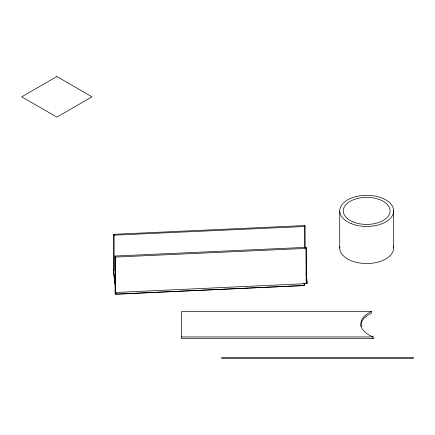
<?xml version="1.0" encoding="UTF-8"?>
<svg xmlns="http://www.w3.org/2000/svg" width="435" height="435" viewBox="0 0 435 435"><rect width="100%" height="100%" fill="white"/><g stroke="black" fill="none" stroke-linecap="round" stroke-linejoin="round"><path stroke-width="0.65" d="M113.84 270.043L113.84 234.302L304.875 225.558L305 247.471M113.84 234.302L113.954 235.172L305 226.488M304.554 283.669L304.554 285.561L115.221 294.169L115.079 256.025L306.126 247.341L306.267 283.587L303.739 283.315M115.079 256.025L115.221 257.08L306.267 248.39M371.425 311.531L181.564 311.531L181.564 338.675L373.197 338.675L373.197 336.924A26.97 15.573 0 0 1 371.425 311.531L371.425 313.271A26.97 15.573 0 0 0 360.985 326.674M181.564 336.94L373.197 336.94M304.554 285.561L303.75 285.213M303.532 283.348L304.288 283.729L304.288 285.463L116.422 294.19L116.422 292.45L307.442 283.576L306.039 273.484M115.487 285.724L113.236 269.575L115.487 287.464M306.267 283.587L306.126 247.341M393.675 210.622L393.675 247.711M339.74 211.122L339.74 248.211M304.875 225.558L304.875 247.896M115.221 257.08L115.221 294.169M113.954 235.172L113.954 270.913M373.197 338.658A26.97 15.573 0 0 1 372.3 338.305M393.485 246.112A26.97 15.573 0 0 1 367.135 263.528A26.97 15.573 0 0 1 339.838 246.601M56.882 76.544L21.75 96.826L56.882 117.113L92.013 96.826L56.882 76.544M413.25 357.635L221.611 357.635L221.611 358.456L413.25 358.456L413.25 357.635M351.235 223.628A26.97 15.573 0 0 0 393.577 212.226A26.97 15.573 0 0 0 355.308 196.756A26.97 15.573 0 0 0 351.235 223.628M353.253 221.975A23.425 13.523 0 0 0 390.016 212.073A23.425 13.523 0 0 0 356.787 198.643A23.425 13.523 0 0 0 353.253 221.975"/></g></svg>
